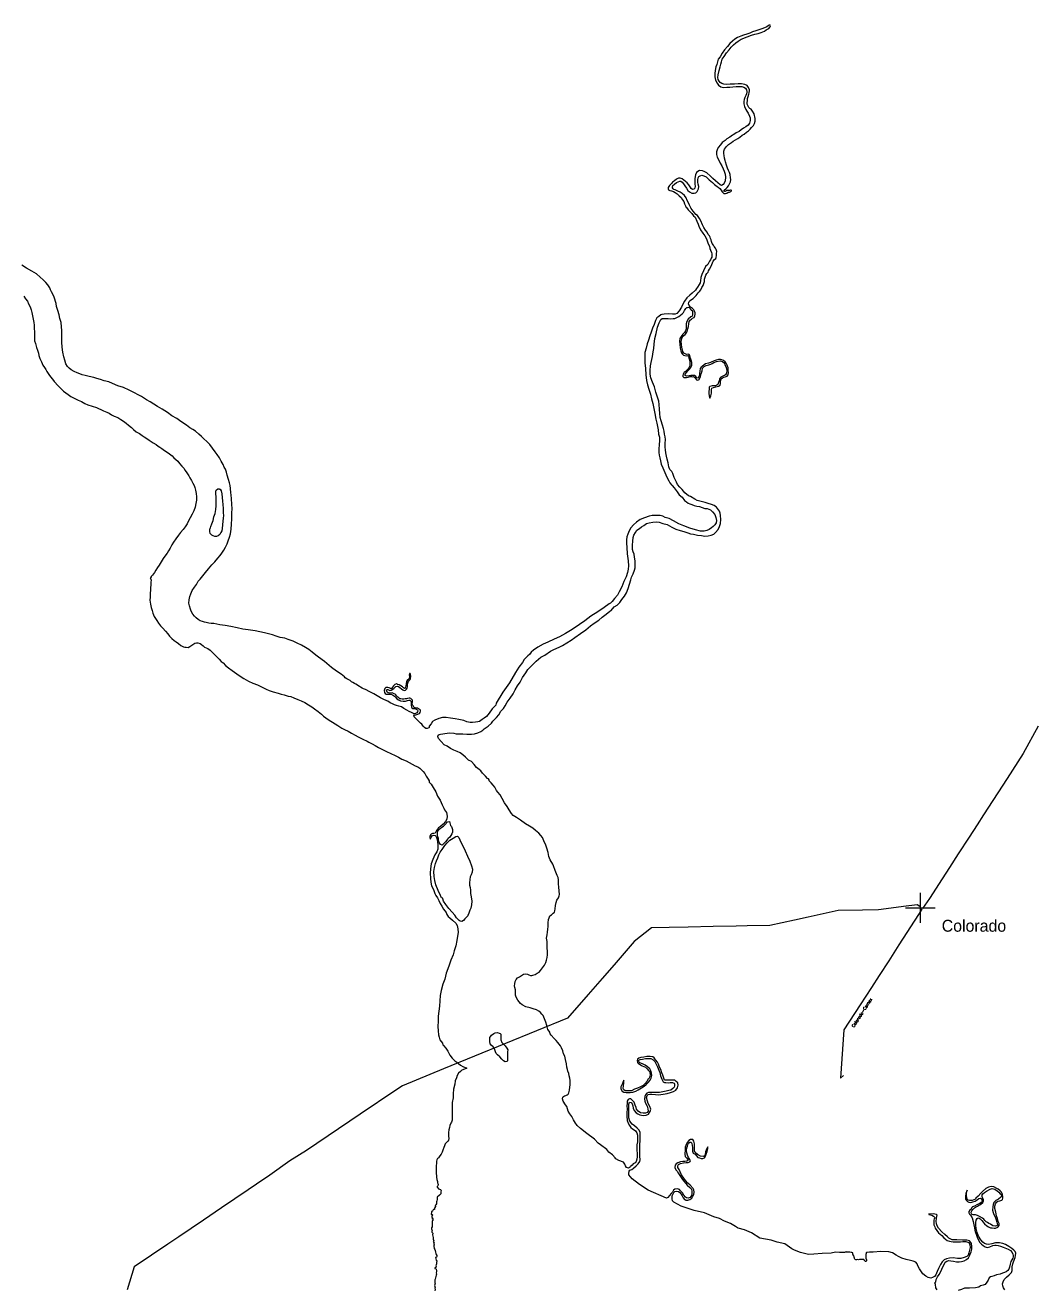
# Model space of a CAD drawing. Extents: x 283583 to 658922, y 889284 to 1241133.
# Drawn here: x 356465 to 373470, y 1124483 to 1145778 of the extents above; entities that cross this region are included whole.
import ezdxf
from ezdxf.enums import TextEntityAlignment as Align

# ---------------------------------------------------------------- set-up
doc = ezdxf.new("R2010")
doc.units = 0
doc.header["$MEASUREMENT"] = 0
for name, color, linetype in [('138 kV', 174, 'Continuous'), ('Circuito', 40, 'Continuous'), ('GUANACASTE', 7, 'Continuous'), ('Subestaciones', 7, 'Continuous')]:
    doc.layers.add(name, color=color, linetype=linetype)
doc.styles.add('COMPLEX', font='COMPLEX', dxfattribs={"height": 0.2})

# ---------------------------------------------------------------- blocks, each defined once
blk = doc.blocks.new('UNNAMED')
at = {"color": 0}
for p, q in [((0, -0.5), (0, 0.5)), ((-0.5, 0), (0.5, 0))]:
    blk.add_line(p, q, dxfattribs=at)

msp = doc.modelspace()

# ---------------------------------------------------------------- linework, layer by layer
at = {"layer": '138 kV'}
for points in [[(373530, 1133975), (373276, 1133513), (373006, 1133095), (372609, 1132481), (372500, 1132312), (372366, 1132105), (372183, 1131823), (372034, 1131593), (371910, 1131402), (371698, 1131073), (371579, 1130902), (371562, 1130911)], [(370571, 1130877), (370158, 1130869), (369656, 1130759)], [(371555, 1130900), (371568, 1130892), (371512, 1130800), (371183, 1130291), (371010, 1130024), (370850, 1129777), (370719, 1129575), (370530, 1129282), (370256, 1128859), (370200, 1128048), (370250, 1128089)], [(371261, 1130936), (371050, 1130909), (370836, 1130881), (370571, 1130876)], [(371534, 1130935), (371490, 1130965), (371261, 1130936)], [(367630, 1130591), (367314, 1130585), (367017, 1130578), (366725, 1130345), (366385, 1129956)], [(368626, 1130610), (368440, 1130607), (368054, 1130599), (367630, 1130591)], [(369008, 1130618), (368626, 1130610)], [(369656, 1130759), (369424, 1130709), (369008, 1130618)], [(366386, 1129956), (366183, 1129723), (365950, 1129456), (365600, 1129055)], [(365600, 1129055), (363510, 1128203), (362818, 1127915), (362708, 1127842), (362108, 1127441), (361204, 1126829), (360921, 1126653), (360586, 1126412)], [(360586, 1126412), (360361, 1126260), (360221, 1126165)], [(360221, 1126165), (359772, 1125862)], [(359467, 1125655), (359052, 1125375)], [(359772, 1125861), (359467, 1125655)], [(359052, 1125375), (358868, 1125250), (358592, 1125064), (358301, 1124866), (358183, 1124483)]]:
    msp.add_lwpolyline(points, dxfattribs=at)
at = {"layer": 'GUANACASTE', "color": 241, "ltscale": 0.8}
for points in [[(371828, 1124478), (371802, 1124514), (371797, 1124573), (371790, 1124598), (371803, 1124618), (371812, 1124654), (371835, 1124701), (371858, 1124741), (371892, 1124802), (371918, 1124855), (371941, 1124897), (371964, 1124944), (371990, 1124965), (372026, 1124976), (372055, 1124967), (372104, 1124961), (372153, 1124950), (372199, 1124952), (372237, 1124956), (372282, 1124967), (372322, 1124990), (372352, 1125022), (372369, 1125051), (372384, 1125083), (372399, 1125121), (372409, 1125168), (372411, 1125212), (372407, 1125259), (372394, 1125280), (372371, 1125305), (372327, 1125316), (372251, 1125316), (372160, 1125320), (372081, 1125323), (372024, 1125348), (371999, 1125371), (371956, 1125412), (371906, 1125458), (371851, 1125518), (371825, 1125556), (371813, 1125594), (371811, 1125636), (371817, 1125683), (371823, 1125719), (371825, 1125736), (371813, 1125751), (371762, 1125759), (371717, 1125757), (371688, 1125763), (371688, 1125747), (371739, 1125736), (371766, 1125723), (371781, 1125706), (371785, 1125689), (371779, 1125677), (371770, 1125655), (371768, 1125617), (371770, 1125575), (371785, 1125543), (371791, 1125522), (371821, 1125482), (371848, 1125439), (371878, 1125416), (371903, 1125393), (371939, 1125357), (371965, 1125336), (371997, 1125314), (372032, 1125302), (372064, 1125293), (372098, 1125287), (372134, 1125289), (372168, 1125291), (372219, 1125289), (372257, 1125293), (372310, 1125295), (372346, 1125284), (372367, 1125272), (372375, 1125236), (372382, 1125191), (372373, 1125151), (372360, 1125106), (372350, 1125066), (372326, 1125043), (372284, 1125024), (372225, 1125011), (372170, 1125011), (372096, 1125020), (372036, 1125016), (371986, 1125003), (371945, 1124984), (371911, 1124952), (371884, 1124906), (371850, 1124842), (371829, 1124787), (371805, 1124734), (371782, 1124703), (371750, 1124688), (371719, 1124679), (371678, 1124688), (371634, 1124709), (371583, 1124749), (371530, 1124836), (371501, 1124885), (371492, 1124920), (371467, 1124949), (371425, 1124963), (371378, 1124974), (371302, 1124989), (371234, 1125012), (371177, 1125042), (371137, 1125063), (371075, 1125103), (371012, 1125118), (370879, 1125125), (370750, 1125117), (370748, 1125117), (370719, 1125114), (370688, 1125115), (370646, 1125111), (370637, 1125108), (370631, 1125103), (370629, 1125094), (370628, 1125078), (370626, 1125042), (370626, 1125024), (370626, 1125014), (370630, 1124999), (370634, 1124990), (370639, 1124981), (370638, 1124970), (370628, 1124960), (370620, 1124959), (370612, 1124962), (370607, 1124966), (370601, 1124973), (370599, 1124979), (370596, 1124986), (370591, 1124991), (370583, 1124992), (370577, 1124992), (370566, 1124989), (370557, 1124990), (370533, 1124990), (370520, 1124989), (370503, 1124988), (370487, 1124989), (370470, 1124988), (370456, 1124987), (370446, 1124990), (370439, 1124997), (370437, 1125007), (370433, 1125017), (370431, 1125027), (370428, 1125038), (370425, 1125047), (370421, 1125053), (370411, 1125068), (370409, 1125078), (370407, 1125086), (370407, 1125093), (370404, 1125099), (370404, 1125103), (370398, 1125106), (370390, 1125107), (370379, 1125110), (370353, 1125114), (370341, 1125115), (370333, 1125116), (370324, 1125117), (370312, 1125117), (370303, 1125118), (370294, 1125117), (370278, 1125113), (370268, 1125111), (370256, 1125110), (370245, 1125108), (370234, 1125107), (370224, 1125108), (370216, 1125107), (370180, 1125111), (370116, 1125113), (370042, 1125098), (369892, 1125090), (369748, 1125084), (369661, 1125075), (369525, 1125109), (369424, 1125149), (369378, 1125171), (369259, 1125253), (369130, 1125281), (369031, 1125319), (368840, 1125352), (368699, 1125443), (368580, 1125493), (368474, 1125518), (368461, 1125525), (368429, 1125548), (368347, 1125599), (368247, 1125635), (368159, 1125680), (368064, 1125708), (367909, 1125777), (367731, 1125814), (367512, 1125892), (367389, 1125956), (367366, 1125979), (367361, 1126013), (367363, 1126066), (367380, 1126100), (367393, 1126119), (367410, 1126136), (367439, 1126142), (367469, 1126136), (367492, 1126121), (367514, 1126093), (367530, 1126062), (367549, 1126032), (367569, 1126004), (367585, 1125994), (367588, 1125992), (367624, 1125990), (367660, 1126002), (367693, 1126023), (367713, 1126057), (367725, 1126089), (367732, 1126127), (367730, 1126165), (367719, 1126186), (367664, 1126241), (367624, 1126277), (367586, 1126322), (367558, 1126362), (367520, 1126417), (367497, 1126468), (367478, 1126506), (367459, 1126542), (367457, 1126570), (367470, 1126591), (367503, 1126610), (367554, 1126618), (367599, 1126625), (367630, 1126627), (367660, 1126635), (367669, 1126654), (367660, 1126678), (367639, 1126707), (367620, 1126750), (367612, 1126790), (367607, 1126832), (367612, 1126870), (367620, 1126898), (367629, 1126929), (367639, 1126953), (367658, 1126970), (367682, 1126970), (367692, 1126946), (367705, 1126879), (367707, 1126817), (367717, 1126783), (367749, 1126766), (367775, 1126737), (367796, 1126711), (367823, 1126703), (367853, 1126694), (367878, 1126694), (367910, 1126703), (367927, 1126730), (367938, 1126764), (367955, 1126813), (367963, 1126855), (367963, 1126891), (367942, 1126847), (367925, 1126802), (367919, 1126760), (367906, 1126739), (367883, 1126728), (367842, 1126732), (367789, 1126762), (367749, 1126794), (367741, 1126819), (367739, 1126876), (367737, 1126938), (367728, 1126987), (367709, 1127012), (367671, 1127010), (367646, 1126997), (367614, 1126963), (367597, 1126930), (367584, 1126885), (367580, 1126838), (367576, 1126767), (367584, 1126728), (367607, 1126705), (367628, 1126678), (367628, 1126659), (367611, 1126648), (367578, 1126644), (367544, 1126642), (367503, 1126637), (367459, 1126621), (367431, 1126602), (367415, 1126580), (367408, 1126542), (367427, 1126500), (367448, 1126477), (367469, 1126441), (367501, 1126392), (367537, 1126339), (367562, 1126309), (367613, 1126246), (367658, 1126205), (367687, 1126178), (367696, 1126140), (367696, 1126102), (367691, 1126070), (367664, 1126038), (367634, 1126026), (367605, 1126030), (367585, 1126043), (367562, 1126076), (367535, 1126115), (367505, 1126146), (367484, 1126172), (367450, 1126180), (367410, 1126176), (367384, 1126157), (367370, 1126125), (367346, 1126102), (367319, 1126070), (367287, 1126036), (367267, 1126024), (367266, 1126024), (366960, 1126157), (366814, 1126253), (366691, 1126349), (366632, 1126417), (366632, 1126436), (366633, 1126441), (366640, 1126477), (366650, 1126494), (366682, 1126509), (366714, 1126532), (366754, 1126568), (366792, 1126604), (366820, 1126640), (366824, 1126670), (366820, 1126731), (366820, 1126795), (366816, 1126858), (366817, 1126887), (366821, 1127027), (366825, 1127079), (366823, 1127137), (366800, 1127177), (366775, 1127204), (366726, 1127243), (366688, 1127270), (366652, 1127321), (366635, 1127376), (366631, 1127442), (366631, 1127497), (366633, 1127550), (366631, 1127607), (366646, 1127641), (366674, 1127636), (366690, 1127613), (366699, 1127581), (366707, 1127543), (366724, 1127499), (366758, 1127463), (366786, 1127444), (366819, 1127429), (366874, 1127418), (366923, 1127420), (366963, 1127441), (366993, 1127482), (367002, 1127522), (366987, 1127566), (366959, 1127621), (366946, 1127658), (366933, 1127713), (366939, 1127752), (366956, 1127773), (366986, 1127777), (367022, 1127775), (367081, 1127768), (367132, 1127764), (367174, 1127770), (367212, 1127775), (367276, 1127785), (367335, 1127802), (367384, 1127823), (367424, 1127846), (367454, 1127882), (367462, 1127927), (367456, 1127965), (367431, 1127992), (367405, 1128009), (367352, 1128012), (367295, 1128009), (367236, 1128014), (367223, 1128043), (367204, 1128096), (367189, 1128137), (367170, 1128190), (367151, 1128230), (367135, 1128281), (367113, 1128317), (367084, 1128357), (367058, 1128389), (367039, 1128406), (366993, 1128408), (366934, 1128410), (366885, 1128399), (366836, 1128391), (366800, 1128380), (366779, 1128366), (366771, 1128344), (366777, 1128325), (366781, 1128311), (366790, 1128296), (366813, 1128281), (366840, 1128266), (366859, 1128253), (366883, 1128243), (366914, 1128228), (366942, 1128200), (366965, 1128173), (366984, 1128154), (366986, 1128133), (366990, 1128105), (366988, 1128075), (366982, 1128056), (366969, 1128037), (366954, 1128022), (366937, 1127987), (366910, 1127955), (366872, 1127923), (366827, 1127902), (366779, 1127877), (366730, 1127858), (366677, 1127834), (366630, 1127830), (366573, 1127832), (366546, 1127849), (366537, 1127873), (366546, 1127961), (366546, 1128014), (366535, 1127991), (366525, 1127953), (366510, 1127921), (366499, 1127898), (366499, 1127866), (366518, 1127826), (366546, 1127811), (366588, 1127805), (366654, 1127803), (366700, 1127811), (366749, 1127826), (366789, 1127851), (366844, 1127885), (366891, 1127912), (366927, 1127940), (366961, 1127974), (366990, 1128012), (367009, 1128048), (367018, 1128088), (367014, 1128130), (367003, 1128169), (366986, 1128205), (366950, 1128234), (366906, 1128264), (366864, 1128289), (366819, 1128304), (366800, 1128321), (366796, 1128336), (366804, 1128349), (366826, 1128361), (366862, 1128368), (366912, 1128374), (366948, 1128378), (367006, 1128376), (367044, 1128355), (367071, 1128325), (367099, 1128270), (367115, 1128234), (367139, 1128183), (367157, 1128140), (367169, 1128085), (367190, 1128028), (367209, 1127985), (367231, 1127970), (367258, 1127970), (367294, 1127968), (367330, 1127972), (367366, 1127974), (367394, 1127962), (367402, 1127945), (367404, 1127919), (367394, 1127894), (367374, 1127871), (367341, 1127845), (367309, 1127835), (367264, 1127824), (367203, 1127814), (367148, 1127805), (367101, 1127803), (367046, 1127805), (366966, 1127803), (366936, 1127795), (366915, 1127767), (366900, 1127734), (366894, 1127698), (366900, 1127659), (366915, 1127623), (366942, 1127575), (366955, 1127528), (366957, 1127492), (366942, 1127467), (366915, 1127456), (366877, 1127456), (366828, 1127463), (366790, 1127488), (366764, 1127522), (366756, 1127550), (366741, 1127590), (366722, 1127643), (366697, 1127672), (366667, 1127696), (366644, 1127698), (366619, 1127687), (366606, 1127658), (366602, 1127620), (366600, 1127582), (366602, 1127525), (366600, 1127470), (366600, 1127407), (366607, 1127333), (366621, 1127288), (366642, 1127248), (366668, 1127214), (366697, 1127191), (366725, 1127178), (366746, 1127161), (366765, 1127125), (366780, 1127083), (366780, 1127023), (366778, 1126973), (366767, 1126922), (366765, 1126867), (366767, 1126829), (366771, 1126780), (366773, 1126723), (366767, 1126683), (366756, 1126640), (366737, 1126617), (366707, 1126600), (366688, 1126581), (366665, 1126566), (366659, 1126554), (366642, 1126541), (366625, 1126532), (366591, 1126543), (366578, 1126568), (366564, 1126596), (366544, 1126630), (366462, 1126660), (366411, 1126687), (366405, 1126704), (366356, 1126753), (366297, 1126799), (366263, 1126844), (366157, 1126920), (366117, 1126950), (366052, 1127020), (365925, 1127116), (365820, 1127199), (365761, 1127250), (365753, 1127266), (365736, 1127289), (365700, 1127346), (365671, 1127401), (365641, 1127444), (365612, 1127492), (365597, 1127528), (365591, 1127571), (365567, 1127596), (365527, 1127660), (365517, 1127700), (365523, 1127723), (365534, 1127738), (365551, 1127747), (365570, 1127755), (365593, 1127763), (365613, 1127775), (365622, 1127796), (365636, 1127841), (365641, 1127894), (365645, 1127936), (365643, 1128004), (365639, 1128046), (365628, 1128086), (365622, 1128124), (365605, 1128162), (365599, 1128194), (365590, 1128228), (365580, 1128289), (365567, 1128359), (365552, 1128417), (365531, 1128457), (365521, 1128508), (365499, 1128554), (365483, 1128588), (365457, 1128616), (365435, 1128644), (365410, 1128678), (365376, 1128714), (365323, 1128767), (365308, 1128790), (365300, 1128818), (365291, 1128835), (365268, 1128867), (365251, 1128934), (365232, 1128987), (365211, 1129042), (365188, 1129100), (365170, 1129126), (365147, 1129149), (365117, 1129175), (365075, 1129194), (365020, 1129213), (364969, 1129230), (364897, 1129249), (364835, 1129279), (364808, 1129304), (364764, 1129361), (364734, 1129408), (364726, 1129446), (364726, 1129480), (364721, 1129535), (364713, 1129571), (364709, 1129603), (364713, 1129637), (364719, 1129675), (364736, 1129707), (364760, 1129736), (364789, 1129753), (364827, 1129774), (364859, 1129795), (364889, 1129802), (364925, 1129795), (364950, 1129785), (364976, 1129772), (364999, 1129772), (365018, 1129780), (365056, 1129793), (365088, 1129814), (365120, 1129833), (365146, 1129858), (365178, 1129902), (365212, 1129948), (365233, 1129993), (365246, 1130033), (365259, 1130078), (365261, 1130124), (365261, 1130183), (365259, 1130236), (365255, 1130294), (365255, 1130349), (365248, 1130406), (365255, 1130459), (365265, 1130507), (365270, 1130554), (365274, 1130598), (365276, 1130662), (365280, 1130717), (365288, 1130745), (365303, 1130777), (365328, 1130798), (365360, 1130824), (365383, 1130841), (365387, 1130862), (365392, 1130900), (365400, 1130953), (365407, 1131002), (365421, 1131046), (365447, 1131080), (365457, 1131114), (365464, 1131141), (365458, 1131198), (365453, 1131260), (365449, 1131317), (365447, 1131387), (365443, 1131423), (365425, 1131458), (365391, 1131542), (365362, 1131621), (365350, 1131647), (365307, 1131720), (365286, 1131777), (365273, 1131845), (365250, 1131919), (365237, 1131970), (365201, 1132042), (365178, 1132097), (365153, 1132133), (365116, 1132170), (365063, 1132217), (365016, 1132257), (364959, 1132289), (364893, 1132327), (364807, 1132389), (364739, 1132433), (364684, 1132469), (364654, 1132505), (364618, 1132562), (364583, 1132622), (364540, 1132685), (364498, 1132757), (364464, 1132819), (364428, 1132865), (364401, 1132893), (364377, 1132944), (364349, 1132981), (364313, 1133017), (364281, 1133053), (364279, 1133070), (364266, 1133089), (364254, 1133093), (364216, 1133131), (364169, 1133184), (364140, 1133220), (364110, 1133244), (364068, 1133280), (364025, 1133328), (363981, 1133379), (363932, 1133403), (363884, 1133449), (363839, 1133492), (363791, 1133525), (363740, 1133549), (363687, 1133568), (363630, 1133600), (363575, 1133638), (363524, 1133661), (363473, 1133714), (363429, 1133767), (363418, 1133801), (363420, 1133820), (363435, 1133831), (363460, 1133838), (363500, 1133846), (363534, 1133853), (363574, 1133855), (363620, 1133859), (363682, 1133857), (363724, 1133844), (363769, 1133844), (363836, 1133842), (363902, 1133840), (363980, 1133838), (364035, 1133844), (364090, 1133861), (364137, 1133882), (364171, 1133905), (364194, 1133928), (364230, 1133950), (364264, 1133973), (364317, 1134026), (364343, 1134057), (364374, 1134089), (364406, 1134117), (364444, 1134165), (364478, 1134224), (364524, 1134274), (364547, 1134314), (364585, 1134378), (364632, 1134448), (364685, 1134520), (364717, 1134583), (364757, 1134653), (364802, 1134712), (364844, 1134793), (364895, 1134873), (364932, 1134927), (364970, 1134967), (365074, 1135071), (365148, 1135134), (365218, 1135172), (365311, 1135238), (365371, 1135267), (365457, 1135305), (365517, 1135331), (365589, 1135377), (365659, 1135422), (365724, 1135466), (365820, 1135534), (365906, 1135597), (365986, 1135664), (366049, 1135710), (366126, 1135761), (366181, 1135807), (366251, 1135862), (366312, 1135909), (366333, 1135924), (366388, 1135981), (366437, 1136012), (366482, 1136055), (366516, 1136106), (366560, 1136165), (366592, 1136220), (366624, 1136294), (366643, 1136368), (366664, 1136436), (366680, 1136483), (366705, 1136538), (366729, 1136602), (366737, 1136642), (366740, 1136699), (366737, 1136758), (366731, 1136818), (366725, 1136869), (366708, 1136911), (366697, 1136951), (366697, 1137023), (366700, 1137089), (366704, 1137152), (366717, 1137192), (366744, 1137237), (366769, 1137276), (366811, 1137303), (366845, 1137329), (366883, 1137356), (366930, 1137386), (366978, 1137399), (367038, 1137409), (367093, 1137415), (367143, 1137407), (367207, 1137388), (367281, 1137369), (367355, 1137326), (367425, 1137294), (367495, 1137271), (367560, 1137254), (367628, 1137229), (367670, 1137214), (367723, 1137205), (367791, 1137190), (367855, 1137184), (367912, 1137175), (367967, 1137177), (368018, 1137188), (368062, 1137209), (368092, 1137234), (368138, 1137287), (368162, 1137336), (368177, 1137387), (368181, 1137452), (368179, 1137522), (368172, 1137562), (368160, 1137592), (368145, 1137618), (368128, 1137637), (368111, 1137664), (368094, 1137675), (368071, 1137690), (368024, 1137707), (367969, 1137726), (367919, 1137741), (367853, 1137760), (367785, 1137777), (367742, 1137797), (367672, 1137841), (367638, 1137852), (367577, 1137903), (367530, 1137958), (367494, 1138000), (367454, 1138045), (367437, 1138085), (367416, 1138127), (367395, 1138163), (367372, 1138227), (367355, 1138261), (367325, 1138295), (367304, 1138339), (367294, 1138409), (367279, 1138473), (367266, 1138523), (367258, 1138578), (367253, 1138626), (367246, 1138675), (367244, 1138732), (367249, 1138800), (367244, 1138848), (367236, 1138891), (367228, 1138942), (367217, 1138986), (367198, 1139041), (367179, 1139115), (367158, 1139175), (367154, 1139238), (367152, 1139312), (367145, 1139393), (367138, 1139449), (367111, 1139529), (367087, 1139601), (367066, 1139690), (367030, 1139766), (367001, 1139838), (366990, 1139902), (366990, 1139963), (366997, 1140044), (367008, 1140101), (367023, 1140151), (367034, 1140201), (367045, 1140278), (367055, 1140335), (367062, 1140407), (367072, 1140502), (367092, 1140585), (367117, 1140692), (367145, 1140769), (367172, 1140824), (367193, 1140841), (367220, 1140842), (367252, 1140842), (367296, 1140837), (367336, 1140833), (367377, 1140837), (367410, 1140841), (367442, 1140854), (367476, 1140871), (367502, 1140894), (367533, 1140917), (367555, 1140943), (367572, 1140972), (367591, 1141006), (367608, 1141023), (367620, 1141027), (367641, 1141030), (367658, 1141017), (367667, 1141000), (367684, 1140985), (367703, 1140970), (367707, 1140932), (367707, 1140900), (367698, 1140879), (367675, 1140867), (367631, 1140828), (367609, 1140788), (367599, 1140750), (367597, 1140710), (367597, 1140666), (367586, 1140630), (367573, 1140602), (367556, 1140589), (367541, 1140577), (367512, 1140536), (367491, 1140500), (367486, 1140460), (367490, 1140409), (367499, 1140342), (367507, 1140297), (367522, 1140261), (367534, 1140245), (367555, 1140224), (367574, 1140216), (367601, 1140209), (367627, 1140216), (367637, 1140199), (367650, 1140163), (367659, 1140122), (367663, 1140078), (367658, 1140040), (367646, 1140010), (367629, 1139987), (367608, 1139968), (367586, 1139947), (367565, 1139934), (367550, 1139904), (367542, 1139879), (367542, 1139860), (367557, 1139847), (367576, 1139847), (367605, 1139845), (367631, 1139851), (367667, 1139860), (367686, 1139860), (367701, 1139858), (367724, 1139860), (367741, 1139849), (367756, 1139828), (367775, 1139805), (367796, 1139803), (367815, 1139815), (367830, 1139834), (367838, 1139858), (367845, 1139894), (367855, 1139923), (367868, 1139959), (367876, 1140004), (367900, 1140033), (367934, 1140050), (367978, 1140059), (368016, 1140071), (368035, 1140080), (368065, 1140097), (368107, 1140114), (368173, 1140124), (368209, 1140118), (368243, 1140090), (368251, 1140067), (368274, 1140016), (368281, 1139961), (368279, 1139919), (368264, 1139891), (368247, 1139881), (368226, 1139874), (368181, 1139853), (368158, 1139826), (368154, 1139792), (368145, 1139762), (368130, 1139726), (368117, 1139716), (368092, 1139707), (368037, 1139705), (367999, 1139694), (367986, 1139682), (367986, 1139650), (367980, 1139610), (367980, 1139574), (367986, 1139538), (367999, 1139500), (368016, 1139536), (368026, 1139580), (368026, 1139610), (368024, 1139646), (368033, 1139669), (368058, 1139675), (368098, 1139686), (368145, 1139701), (368170, 1139718), (368177, 1139745), (368179, 1139785), (368190, 1139823), (368209, 1139842), (368232, 1139849), (368257, 1139857), (368289, 1139870), (368306, 1139893), (368310, 1139927), (368308, 1139965), (368308, 1140010), (368291, 1140052), (368272, 1140088), (368253, 1140111), (368228, 1140130), (368200, 1140145), (368175, 1140149), (368141, 1140149), (368103, 1140137), (368069, 1140128), (368010, 1140097), (367974, 1140090), (367927, 1140078), (367902, 1140059), (367868, 1140031), (367849, 1140021), (367836, 1139995), (367828, 1139951), (367823, 1139919), (367821, 1139887), (367813, 1139856), (367794, 1139837), (367777, 1139843), (367760, 1139864), (367739, 1139877), (367720, 1139881), (367679, 1139881), (367648, 1139875), (367607, 1139868), (367580, 1139879), (367582, 1139904), (367603, 1139932), (367629, 1139957), (367659, 1139990), (367681, 1140026), (367693, 1140056), (367696, 1140096), (367685, 1140136), (367674, 1140172), (367662, 1140219), (367647, 1140234), (367632, 1140240), (367603, 1140236), (367562, 1140257), (367541, 1140282), (367526, 1140359), (367522, 1140401), (367514, 1140452), (367524, 1140505), (367541, 1140541), (367554, 1140549), (367582, 1140572), (367603, 1140596), (367613, 1140621), (367626, 1140668), (367637, 1140704), (367643, 1140748), (367650, 1140788), (367669, 1140816), (367688, 1140828), (367707, 1140843), (367733, 1140859), (367744, 1140882), (367748, 1140910), (367748, 1140935), (367740, 1140965), (367727, 1140988), (367706, 1141009), (367674, 1141033), (367649, 1141058), (367638, 1141086), (367645, 1141111), (367651, 1141128), (367666, 1141145), (367687, 1141160), (367715, 1141177), (367732, 1141196), (367765, 1141225), (367799, 1141270), (367825, 1141293), (367846, 1141320), (367863, 1141361), (367886, 1141397), (367895, 1141428), (367905, 1141464), (367910, 1141500), (367916, 1141538), (367929, 1141572), (367946, 1141596), (367967, 1141619), (367975, 1141644), (367992, 1141670), (368013, 1141709), (368032, 1141751), (368051, 1141804), (368076, 1141836), (368097, 1141848), (368106, 1141865), (368108, 1141899), (368112, 1141933), (368114, 1141969), (368106, 1142001), (368095, 1142024), (368072, 1142054), (368057, 1142073), (368038, 1142102), (368026, 1142138), (368017, 1142166), (368011, 1142189), (368002, 1142210), (367994, 1142230), (367971, 1142255), (367950, 1142291), (367924, 1142327), (367897, 1142371), (367871, 1142416), (367846, 1142482), (367823, 1142526), (367789, 1142573), (367762, 1142592), (367745, 1142613), (367717, 1142649), (367681, 1142693), (367669, 1142714), (367654, 1142748), (367640, 1142788), (367617, 1142829), (367599, 1142872), (367571, 1142911), (367532, 1142942), (367495, 1142968), (367458, 1142983), (367414, 1143004), (367393, 1143013), (367379, 1143024), (367369, 1143039), (367369, 1143059), (367375, 1143078), (367401, 1143102), (367438, 1143129), (367464, 1143144), (367492, 1143152), (367510, 1143150), (367531, 1143137), (367551, 1143109), (367575, 1143076), (367603, 1143035), (367629, 1142998), (367656, 1142974), (367692, 1142953), (367732, 1142948), (367760, 1142957), (367786, 1142981), (367797, 1142999), (367808, 1143024), (367810, 1143061), (367803, 1143101), (367797, 1143138), (367794, 1143174), (367799, 1143207), (367812, 1143229), (367833, 1143244), (367861, 1143251), (367899, 1143244), (367936, 1143223), (367962, 1143198), (367988, 1143173), (368016, 1143151), (368042, 1143131), (368077, 1143099), (368097, 1143079), (368120, 1143064), (368140, 1143053), (368166, 1143027), (368186, 1143003), (368205, 1142973), (368217, 1142959), (368235, 1142944), (368261, 1142943), (368285, 1142950), (368308, 1142965), (368326, 1142970), (368352, 1142978), (368361, 1142987), (368365, 1142994), (368359, 1143000), (368346, 1143000), (368328, 1142998), (368298, 1142998), (368280, 1142993), (368267, 1142983), (368256, 1142981), (368245, 1142981), (368235, 1142993), (368243, 1143009), (368269, 1143026), (368289, 1143044), (368311, 1143074), (368328, 1143107), (368343, 1143141), (368350, 1143178), (368347, 1143211), (368339, 1143263), (368326, 1143298), (368313, 1143330), (368295, 1143374), (368278, 1143422), (368264, 1143480), (368257, 1143499), (368242, 1143542), (368237, 1143583), (368233, 1143621), (368233, 1143657), (368246, 1143692), (368280, 1143734), (368313, 1143768), (368363, 1143803), (368391, 1143825), (368430, 1143849), (368471, 1143873), (368500, 1143895), (368543, 1143925), (368576, 1143945), (368615, 1143975), (368650, 1144001), (368676, 1144030), (368702, 1144056), (368734, 1144091), (368752, 1144125), (368763, 1144161), (368761, 1144207), (368742, 1144289), (368718, 1144333), (368692, 1144363), (368670, 1144374), (368652, 1144391), (368641, 1144417), (368628, 1144452), (368628, 1144480), (368630, 1144507), (368633, 1144544), (368643, 1144581), (368652, 1144617), (368661, 1144641), (368665, 1144677), (368663, 1144689), (368648, 1144728), (368626, 1144763), (368585, 1144783), (368532, 1144793), (368472, 1144793), (368415, 1144787), (368339, 1144784), (368285, 1144782), (368235, 1144786), (368198, 1144799), (368172, 1144815), (368154, 1144838), (368139, 1144865), (368132, 1144897), (368137, 1144945), (368152, 1145017), (368169, 1145078), (368184, 1145121), (368195, 1145165), (368206, 1145206), (368238, 1145251), (368280, 1145315), (368323, 1145367), (368358, 1145408), (368395, 1145449), (368436, 1145484), (368473, 1145513), (368525, 1145545), (368629, 1145585), (368699, 1145613), (368757, 1145628), (368810, 1145641), (368862, 1145656), (368918, 1145681), (368949, 1145702), (368990, 1145726), (369016, 1145752), (369022, 1145770), (369011, 1145778), (368998, 1145778), (368979, 1145768), (368957, 1145750), (368916, 1145733), (368875, 1145719), (368823, 1145700), (368773, 1145685), (368718, 1145665), (368671, 1145645), (368621, 1145628), (368566, 1145611), (368521, 1145593), (368466, 1145571), (368418, 1145543), (368377, 1145513), (368334, 1145471), (368293, 1145421), (368245, 1145364), (368206, 1145308), (368169, 1145247), (368140, 1145205), (368125, 1145163), (368114, 1145120), (368101, 1145076), (368085, 1145016), (368081, 1144963), (368079, 1144909), (368092, 1144855), (368120, 1144805), (368145, 1144770), (368185, 1144743), (368230, 1144732), (368283, 1144734), (368335, 1144736), (368385, 1144739), (368441, 1144747), (368496, 1144748), (368539, 1144745), (368572, 1144735), (368598, 1144719), (368613, 1144693), (368619, 1144665), (368618, 1144654), (368613, 1144622), (368602, 1144596), (368587, 1144559), (368574, 1144528), (368570, 1144493), (368572, 1144457), (368581, 1144409), (368605, 1144357), (368622, 1144333), (368642, 1144300), (368667, 1144247), (368675, 1144219), (368678, 1144173), (368667, 1144130), (368643, 1144095), (368602, 1144066), (368562, 1144047), (368526, 1144018), (368489, 1143988), (368441, 1143966), (368404, 1143940), (368377, 1143926), (368333, 1143895), (368283, 1143863), (368253, 1143839), (368207, 1143802), (368175, 1143763), (368139, 1143718), (368122, 1143681), (368109, 1143646), (368107, 1143603), (368120, 1143557), (368148, 1143507), (368174, 1143455), (368200, 1143408), (368220, 1143360), (368239, 1143320), (368256, 1143272), (368263, 1143219), (368258, 1143159), (368241, 1143119), (368224, 1143094), (368195, 1143080), (368169, 1143089), (368132, 1143122), (368093, 1143159), (368047, 1143196), (368010, 1143235), (367947, 1143295), (367904, 1143315), (367871, 1143328), (367824, 1143330), (367795, 1143317), (367774, 1143297), (367756, 1143258), (367749, 1143231), (367747, 1143190), (367746, 1143140), (367747, 1143101), (367751, 1143066), (367747, 1143037), (367725, 1143016), (367703, 1143014), (367682, 1143031), (367664, 1143057), (367642, 1143092), (367616, 1143122), (367588, 1143146), (367562, 1143172), (367533, 1143191), (367496, 1143204), (367470, 1143202), (367438, 1143187), (367403, 1143157), (367371, 1143135), (367349, 1143115), (367317, 1143077), (367298, 1143044), (367296, 1143023), (367302, 1143006), (367324, 1142997), (367352, 1142992), (367387, 1142977), (367415, 1142962), (367448, 1142941), (367483, 1142906), (367513, 1142875), (367537, 1142840), (367559, 1142808), (367572, 1142773), (367589, 1142736), (367598, 1142708), (367608, 1142702), (367632, 1142668), (367662, 1142643), (367692, 1142609), (367723, 1142566), (367750, 1142544), (367779, 1142481), (367798, 1142428), (367813, 1142396), (367841, 1142335), (367879, 1142279), (367913, 1142229), (367942, 1142182), (367951, 1142150), (367972, 1142095), (367989, 1142057), (367999, 1142019), (368010, 1141989), (368024, 1141951), (368031, 1141930), (368033, 1141896), (368031, 1141873), (368022, 1141854), (368010, 1141828), (367994, 1141806), (367962, 1141751), (367925, 1141713), (367888, 1141641), (367860, 1141580), (367843, 1141529), (367841, 1141472), (367837, 1141442), (367815, 1141410), (367788, 1141368), (367775, 1141343), (367758, 1141319), (367701, 1141267), (367659, 1141231), (367608, 1141186), (367570, 1141129), (367547, 1141092), (367518, 1141033), (367482, 1140969), (367443, 1140925), (367414, 1140912), (367369, 1140912), (367304, 1140917), (367227, 1140915), (367191, 1140908), (367174, 1140902), (367138, 1140874), (367107, 1140849), (367083, 1140805), (367058, 1140741), (367030, 1140676), (367011, 1140610), (366988, 1140547), (366966, 1140476), (366942, 1140412), (366925, 1140342), (366902, 1140266), (366902, 1140203), (366904, 1140095), (366912, 1139997), (366918, 1139889), (366933, 1139796), (366946, 1139722), (366972, 1139647), (366995, 1139564), (367016, 1139484), (367038, 1139410), (367056, 1139325), (367069, 1139238), (367088, 1139145), (367107, 1139079), (367125, 1138966), (367135, 1138894), (367148, 1138841), (367150, 1138778), (367146, 1138716), (367139, 1138638), (367139, 1138581), (367144, 1138538), (367154, 1138492), (367167, 1138443), (367179, 1138386), (367203, 1138327), (367237, 1138247), (367271, 1138165), (367305, 1138107), (367324, 1138071), (367349, 1138040), (367364, 1138029), (367398, 1137987), (367447, 1137923), (367483, 1137870), (367533, 1137830), (367571, 1137777), (367605, 1137751), (367633, 1137730), (367658, 1137720), (367696, 1137705), (367732, 1137692), (367779, 1137679), (367823, 1137671), (367868, 1137658), (367914, 1137641), (367950, 1137637), (368010, 1137616), (368045, 1137582), (368079, 1137537), (368100, 1137488), (368108, 1137439), (368104, 1137396), (368080, 1137365), (368053, 1137339), (368023, 1137314), (367985, 1137286), (367945, 1137267), (367904, 1137257), (367839, 1137257), (367756, 1137278), (367661, 1137308), (367559, 1137346), (367473, 1137384), (367384, 1137431), (367310, 1137469), (367244, 1137490), (367204, 1137512), (367159, 1137520), (367094, 1137524), (367026, 1137524), (366973, 1137510), (366898, 1137485), (366824, 1137454), (366760, 1137411), (366712, 1137363), (366669, 1137314), (366637, 1137261), (366614, 1137208), (366601, 1137164), (366593, 1137113), (366593, 1137054), (366599, 1136982), (366607, 1136874), (366621, 1136761), (366627, 1136672), (366623, 1136619), (366610, 1136562), (366589, 1136488), (366549, 1136411), (366513, 1136320), (366470, 1136236), (366440, 1136181), (366394, 1136126), (366351, 1136075), (366326, 1136048), (366300, 1136032), (366217, 1135972), (366109, 1135901), (365992, 1135824), (365893, 1135746), (365802, 1135685), (365677, 1135600), (365564, 1135537), (365467, 1135478), (365373, 1135437), (365269, 1135390), (365191, 1135352), (365100, 1135304), (365025, 1135253), (364987, 1135221), (364960, 1135183), (364930, 1135158), (364871, 1135098), (364839, 1135048), (364782, 1134967), (364721, 1134877), (364622, 1134704), (364511, 1134547), (364399, 1134359), (364390, 1134329), (364331, 1134268), (364278, 1134190), (364234, 1134139), (364198, 1134111), (364163, 1134087), (364116, 1134055), (364091, 1134045), (364050, 1134039), (364000, 1134034), (363962, 1134034), (363904, 1134047), (363851, 1134071), (363771, 1134085), (363710, 1134100), (363631, 1134111), (363557, 1134120), (363494, 1134117), (363430, 1134103), (363367, 1134075), (363326, 1134052), (363305, 1134014), (363271, 1133972), (363271, 1133950), (363262, 1133943), (363238, 1133934), (363214, 1133936), (363190, 1133949), (363168, 1133975), (363144, 1134006), (363125, 1134025), (363097, 1134051), (363073, 1134077), (363046, 1134105), (363029, 1134117), (363016, 1134130), (363012, 1134147), (363022, 1134162), (363046, 1134167), (363077, 1134175), (363107, 1134188), (363120, 1134203), (363124, 1134225), (363124, 1134243), (363112, 1134256), (363090, 1134267), (363074, 1134277), (363053, 1134279), (363037, 1134279), (363031, 1134281), (363016, 1134290), (363003, 1134308), (362993, 1134320), (362987, 1134335), (362984, 1134356), (362986, 1134380), (362989, 1134404), (362986, 1134413), (362960, 1134439), (362943, 1134446), (362930, 1134445), (362904, 1134439), (362888, 1134435), (362863, 1134432), (362845, 1134428), (362813, 1134428), (362791, 1134432), (362776, 1134435), (362758, 1134450), (362743, 1134463), (362719, 1134484), (362708, 1134502), (362697, 1134513), (362682, 1134521), (362669, 1134526), (362645, 1134534), (362612, 1134532), (362599, 1134530), (362576, 1134536), (362562, 1134549), (362554, 1134562), (362551, 1134576), (362554, 1134589), (362560, 1134593), (362571, 1134593), (362586, 1134584), (362595, 1134580), (362608, 1134575), (362628, 1134578), (362673, 1134608), (362691, 1134626), (362706, 1134639), (362736, 1134647), (362753, 1134643), (362775, 1134626), (362801, 1134600), (362823, 1134585), (362836, 1134578), (362856, 1134572), (362873, 1134580), (362886, 1134595), (362899, 1134613), (362904, 1134635), (362906, 1134665), (362908, 1134696), (362914, 1134717), (362921, 1134728), (362936, 1134748), (362951, 1134761), (362956, 1134778), (362960, 1134817), (362956, 1134852), (362951, 1134858), (362940, 1134858), (362934, 1134839), (362940, 1134811), (362932, 1134778), (362917, 1134761), (362905, 1134752), (362886, 1134726), (362879, 1134689), (362877, 1134654), (362873, 1134632), (362865, 1134615), (362853, 1134609), (362838, 1134619), (362819, 1134635), (362790, 1134654), (362764, 1134669), (362738, 1134676), (362717, 1134684), (362693, 1134674), (362671, 1134652), (362652, 1134628), (362643, 1134615), (362634, 1134606), (362621, 1134602), (362608, 1134612), (362593, 1134621), (362571, 1134626), (362541, 1134623), (362525, 1134608), (362514, 1134593), (362510, 1134573), (362517, 1134543), (362528, 1134525), (362545, 1134515), (362567, 1134513), (362617, 1134513), (362636, 1134510), (362648, 1134501), (362668, 1134492), (362688, 1134481), (362700, 1134464), (362727, 1134436), (362751, 1134418), (362785, 1134403), (362829, 1134394), (362872, 1134396), (362905, 1134407), (362925, 1134412), (362944, 1134410), (362955, 1134403), (362966, 1134388), (362968, 1134362), (362964, 1134329), (362970, 1134299), (362979, 1134282), (362996, 1134273), (363027, 1134269), (363059, 1134256), (363075, 1134242), (363078, 1134233), (363073, 1134213), (363063, 1134198), (363039, 1134185), (363015, 1134181), (362995, 1134191), (362969, 1134202), (362934, 1134220), (362893, 1134243), (362845, 1134271), (362804, 1134298), (362761, 1134313), (362717, 1134324), (362686, 1134335), (362650, 1134348), (362610, 1134369), (362571, 1134395), (362556, 1134399), (362495, 1134426), (362447, 1134449), (362391, 1134482), (362337, 1134516), (362267, 1134553), (362197, 1134593), (362161, 1134604), (362140, 1134611), (362114, 1134630), (362094, 1134644), (362035, 1134680), (362009, 1134691), (361983, 1134709), (361959, 1134722), (361951, 1134732), (361937, 1134743), (361903, 1134761), (361883, 1134773), (361857, 1134786), (361844, 1134802), (361787, 1134849), (361707, 1134899), (361622, 1134964), (361507, 1135062), (361405, 1135138), (361358, 1135170), (361301, 1135222), (361243, 1135265), (361186, 1135298), (361121, 1135337), (361043, 1135373), (360979, 1135404), (360893, 1135432), (360836, 1135454), (360760, 1135469), (360691, 1135492), (360628, 1135511), (360563, 1135526), (360494, 1135544), (360415, 1135563), (360339, 1135580), (360220, 1135595), (360130, 1135610), (360033, 1135632), (359928, 1135652), (359831, 1135667), (359743, 1135683), (359695, 1135693), (359640, 1135702), (359599, 1135702), (359556, 1135707), (359514, 1135717), (359484, 1135724), (359449, 1135734), (359414, 1135747), (359377, 1135771), (359342, 1135797), (359314, 1135826), (359288, 1135858), (359262, 1135908), (359247, 1135947), (359232, 1136002), (359223, 1136047), (359225, 1136101), (359238, 1136158), (359253, 1136204), (359279, 1136256), (359318, 1136315), (359348, 1136360), (359377, 1136413), (359410, 1136450), (359458, 1136503), (359501, 1136564), (359554, 1136623), (359610, 1136692), (359660, 1136744), (359708, 1136803), (359748, 1136847), (359778, 1136889), (359809, 1136939), (359837, 1136991), (359867, 1137046), (359886, 1137096), (359906, 1137158), (359921, 1137215), (359932, 1137291), (359941, 1137376), (359947, 1137467), (359946, 1137566), (359948, 1137635), (359946, 1137714), (359941, 1137803), (359935, 1137872), (359930, 1137905), (359924, 1137975), (359917, 1138025), (359906, 1138070), (359889, 1138127), (359867, 1138203), (359853, 1138251), (359837, 1138302), (359818, 1138336), (359798, 1138380), (359768, 1138434), (359737, 1138491), (359700, 1138549), (359665, 1138592), (359620, 1138655), (359572, 1138718), (359526, 1138768), (359472, 1138812), (359432, 1138853), (359387, 1138892), (359332, 1138942), (359289, 1138972), (359238, 1138999), (359181, 1139041), (359088, 1139106), (359020, 1139154), (358936, 1139203), (358861, 1139258), (358772, 1139312), (358690, 1139359), (358631, 1139397), (358569, 1139436), (358508, 1139471), (358456, 1139504), (358425, 1139526), (358369, 1139556), (358306, 1139586), (358213, 1139634), (358119, 1139677), (358025, 1139708), (357934, 1139744), (357875, 1139771), (357797, 1139792), (357730, 1139812), (357671, 1139831), (357621, 1139844), (357541, 1139864), (357476, 1139878), (357424, 1139891), (357383, 1139908), (357340, 1139927), (357289, 1139949), (357240, 1139975), (357202, 1140003), (357174, 1140031), (357150, 1140075), (357131, 1140136), (357116, 1140194), (357100, 1140271), (357089, 1140357), (357083, 1140440), (357082, 1140520), (357084, 1140573), (357081, 1140639), (357077, 1140697), (357068, 1140774), (357050, 1140837), (357035, 1140900), (357013, 1140975), (356994, 1141039), (356985, 1141093), (356950, 1141199), (356930, 1141247), (356906, 1141291), (356893, 1141322), (356879, 1141357), (356847, 1141407), (356810, 1141446), (356764, 1141491), (356716, 1141537), (356655, 1141589), (356575, 1141637), (356486, 1141687), (356405, 1141739)], [(356440, 1141215), (356471, 1141169), (356501, 1141130), (356521, 1141087), (356549, 1141037), (356562, 1140985), (356574, 1140939), (356586, 1140885), (356598, 1140831), (356611, 1140774), (356615, 1140726), (356616, 1140669), (356618, 1140616), (356621, 1140564), (356619, 1140516), (356623, 1140466), (356638, 1140416), (356656, 1140349), (356671, 1140304), (356686, 1140254), (356695, 1140214), (356710, 1140167), (356739, 1140108), (356763, 1140052), (356791, 1140013), (356810, 1139978), (356829, 1139946), (356862, 1139896), (356890, 1139859), (356925, 1139816), (356951, 1139779), (357018, 1139705), (357073, 1139649), (357110, 1139618), (357188, 1139558), (357234, 1139525), (357299, 1139490), (357358, 1139464), (357412, 1139439), (357471, 1139410), (357520, 1139387), (357595, 1139361), (357666, 1139339), (357697, 1139324), (357738, 1139308), (357784, 1139285), (357837, 1139264), (357876, 1139245), (357920, 1139218), (357965, 1139197), (358024, 1139173), (358076, 1139138), (358119, 1139108), (358163, 1139075), (358206, 1139043), (358255, 1139002), (358287, 1138969), (358335, 1138932), (358387, 1138902), (358435, 1138871), (358470, 1138845), (358511, 1138817), (358555, 1138789), (358618, 1138748), (358670, 1138719), (358703, 1138690), (358732, 1138671), (358767, 1138649), (358810, 1138619), (358854, 1138591), (358895, 1138562), (358938, 1138525), (358969, 1138495), (359001, 1138463), (359034, 1138434), (359063, 1138400), (359104, 1138354), (359136, 1138317), (359158, 1138280), (359186, 1138241), (359219, 1138189), (359239, 1138156), (359267, 1138109), (359287, 1138069), (359311, 1138026), (359321, 1137992), (359331, 1137949), (359344, 1137892), (359349, 1137836), (359347, 1137781), (359340, 1137725), (359327, 1137664), (359304, 1137599), (359278, 1137545), (359241, 1137484), (359217, 1137434), (359195, 1137384), (359161, 1137332), (359123, 1137287), (359083, 1137237), (359044, 1137189), (359003, 1137128), (358962, 1137074), (358932, 1137026), (358906, 1136974), (358880, 1136928), (358856, 1136887), (358817, 1136837), (358791, 1136800), (358722, 1136686), (358692, 1136647), (358664, 1136603), (358640, 1136562), (358609, 1136518), (358588, 1136492), (358584, 1136492), (358584, 1136491), (358572, 1136463), (358572, 1136463), (358576, 1136459), (358584, 1136439), (358582, 1136396), (358574, 1136263), (358572, 1136214), (358567, 1136146), (358566, 1136094), (358576, 1136029), (358585, 1135974), (358603, 1135920), (358614, 1135875), (358638, 1135822), (358657, 1135786), (358683, 1135751), (358711, 1135710), (358746, 1135664), (358781, 1135622), (358825, 1135571), (358868, 1135529), (358895, 1135491), (358937, 1135448), (358972, 1135418), (359006, 1135396), (359045, 1135365), (359085, 1135335), (359130, 1135311), (359154, 1135307), (359176, 1135303), (359209, 1135300), (359237, 1135313), (359256, 1135326), (359319, 1135370), (359347, 1135379), (359374, 1135379), (359410, 1135368), (359434, 1135351), (359460, 1135325), (359487, 1135305), (359513, 1135292), (359543, 1135279), (359580, 1135253), (359608, 1135227), (359646, 1135186), (359691, 1135140), (359732, 1135101), (359765, 1135064), (359797, 1135039), (359840, 1134998), (359888, 1134955), (359949, 1134909), (360031, 1134855), (360103, 1134807), (360149, 1134774), (360227, 1134731), (360297, 1134699), (360375, 1134670), (360455, 1134629), (360523, 1134599), (360573, 1134573), (360642, 1134553), (360727, 1134530), (360778, 1134513), (360828, 1134500), (360892, 1134481), (360941, 1134472), (360992, 1134453), (361055, 1134424), (361115, 1134399), (361174, 1134370), (361239, 1134331), (361291, 1134297), (361339, 1134264), (361398, 1134221), (361455, 1134175), (361491, 1134144), (361528, 1134113), (361584, 1134076), (361639, 1134040), (361686, 1134013), (361732, 1133983), (361797, 1133940), (361843, 1133918), (361902, 1133888), (361963, 1133855), (362023, 1133823), (362076, 1133792), (362150, 1133753), (362225, 1133721), (362253, 1133702), (362307, 1133676), (362357, 1133650), (362418, 1133616), (362481, 1133581), (362549, 1133548), (362624, 1133513), (362699, 1133477), (362753, 1133453), (362811, 1133418), (362879, 1133388), (362935, 1133362), (362983, 1133331), (363036, 1133308), (363081, 1133288), (363114, 1133266), (363140, 1133240), (363170, 1133208), (363196, 1133175), (363219, 1133129), (363252, 1133079), (363267, 1133052), (363271, 1133031), (363303, 1132995), (363337, 1132942), (363381, 1132870), (363411, 1132795), (363453, 1132726), (363491, 1132651), (363518, 1132595), (363530, 1132566), (363560, 1132517), (363573, 1132460), (363568, 1132409), (363545, 1132369), (363507, 1132326), (363462, 1132286), (363426, 1132259), (363407, 1132238), (363386, 1132204), (363371, 1132172), (363350, 1132164), (363325, 1132164), (363301, 1132155), (363289, 1132143), (363282, 1132115), (363282, 1132092), (363284, 1132071), (363291, 1132075), (363305, 1132106), (363325, 1132130), (363346, 1132136), (363371, 1132132), (363388, 1132115), (363399, 1132083), (363409, 1132030), (363418, 1131967), (363415, 1131922), (363415, 1131901), (363396, 1131859), (363364, 1131806), (363333, 1131728), (363303, 1131658), (363293, 1131572), (363285, 1131500), (363293, 1131407), (363299, 1131345), (363310, 1131284), (363340, 1131223), (363367, 1131153), (363384, 1131121), (363407, 1131081), (363430, 1131038), (363456, 1130985), (363483, 1130941), (363511, 1130892), (363553, 1130833), (363569, 1130804), (363592, 1130768), (363617, 1130747), (363664, 1130709), (363717, 1130656), (363740, 1130616), (363751, 1130561), (363755, 1130501), (363748, 1130438), (363738, 1130364), (363717, 1130273), (363691, 1130192), (363676, 1130125), (363637, 1130033), (363601, 1129929), (363558, 1129815), (363531, 1129715), (363499, 1129626), (363471, 1129520), (363454, 1129440), (363448, 1129347), (363442, 1129259), (363421, 1129088), (363419, 1129003), (363415, 1128916), (363419, 1128842), (363425, 1128774), (363438, 1128734), (363450, 1128692), (363469, 1128664), (363493, 1128634), (363497, 1128607), (363513, 1128595), (363551, 1128551), (363585, 1128498), (363616, 1128434), (363659, 1128383), (363703, 1128337), (363735, 1128316), (363796, 1128265), (363836, 1128244), (363904, 1128212), (363864, 1128199), (363821, 1128178), (363796, 1128159), (363766, 1128131), (363741, 1128093), (363728, 1128053), (363707, 1127998), (363701, 1127943), (363681, 1127863), (363673, 1127784), (363671, 1127712), (363659, 1127633), (363655, 1127576), (363659, 1127500), (363659, 1127385), (363657, 1127339), (363646, 1127307), (363635, 1127288), (363620, 1127250), (363614, 1127214), (363601, 1127174), (363595, 1127133), (363595, 1127066), (363599, 1127030), (363597, 1127004), (363591, 1126985), (363577, 1126981), (363555, 1126959), (363537, 1126940), (363528, 1126908), (363515, 1126876), (363500, 1126832), (363490, 1126798), (363469, 1126766), (363433, 1126713), (363432, 1126706), (363432, 1126706), (363411, 1126691), (363399, 1126671), (363394, 1126648), (363395, 1126629), (363390, 1126600), (363389, 1126581), (363388, 1126555), (363387, 1126534), (363389, 1126508), (363389, 1126484), (363389, 1126456), (363389, 1126432), (363393, 1126405), (363394, 1126377), (363401, 1126339), (363406, 1126324), (363408, 1126307), (363408, 1126294), (363411, 1126285), (363415, 1126271), (363422, 1126255), (363418, 1126234), (363405, 1126219), (363406, 1126209), (363413, 1126199), (363427, 1126181), (363445, 1126174), (363459, 1126172), (363465, 1126161), (363469, 1126152), (363467, 1126132), (363464, 1126114), (363467, 1126096), (363454, 1126085), (363444, 1126076), (363406, 1126044), (363405, 1126023), (363402, 1126002), (363397, 1125977), (363392, 1125964), (363392, 1125947), (363392, 1125927), (363380, 1125915), (363371, 1125902), (363375, 1125886), (363366, 1125866), (363361, 1125850), (363357, 1125835), (363342, 1125835), (363334, 1125829), (363324, 1125808), (363311, 1125802), (363307, 1125793), (363308, 1125783), (363306, 1125773), (363303, 1125759), (363302, 1125750), (363312, 1125751), (363321, 1125754), (363325, 1125743), (363322, 1125729), (363314, 1125716), (363314, 1125703), (363323, 1125696), (363332, 1125689), (363330, 1125682), (363314, 1125682), (363326, 1125675), (363337, 1125666), (363328, 1125647), (363322, 1125630), (363321, 1125604), (363319, 1125578), (363321, 1125564), (363320, 1125543), (363311, 1125523), (363306, 1125506), (363313, 1125491), (363318, 1125473), (363315, 1125462), (363312, 1125450), (363320, 1125444), (363330, 1125436), (363328, 1125408), (363335, 1125362), (363336, 1125348), (363339, 1125332), (363342, 1125318), (363349, 1125309), (363347, 1125299), (363338, 1125292), (363344, 1125284), (363353, 1125276), (363347, 1125269), (363348, 1125254), (363354, 1125239), (363350, 1125223), (363349, 1125216), (363356, 1125178), (363365, 1125160), (363369, 1125145), (363377, 1125114), (363381, 1125093), (363388, 1125076), (363399, 1125059), (363399, 1125042), (363392, 1125029), (363375, 1125028), (363384, 1125005), (363389, 1124983), (363398, 1124964), (363394, 1124942), (363391, 1124920), (363388, 1124902), (363383, 1124885), (363385, 1124875), (363386, 1124864), (363378, 1124854), (363367, 1124850), (363365, 1124840), (363384, 1124835), (363389, 1124826), (363391, 1124809), (363390, 1124787), (363389, 1124765), (363391, 1124744), (363385, 1124726), (363383, 1124706), (363377, 1124685), (363371, 1124659), (363365, 1124647), (363365, 1124633), (363365, 1124614), (363366, 1124599), (363371, 1124580), (363362, 1124569), (363357, 1124554), (363362, 1124536), (363369, 1124519), (363364, 1124508), (363370, 1124484), (363367, 1124465)], [(372968, 1124482), (372943, 1124516), (372934, 1124546), (372930, 1124581), (372936, 1124617), (372958, 1124656), (372994, 1124696), (373039, 1124733), (373080, 1124771), (373091, 1124805), (373091, 1124831), (373088, 1124868), (373099, 1124916), (373114, 1124952), (373125, 1124978), (373140, 1125023), (373144, 1125057), (373151, 1125097), (373142, 1125127), (373119, 1125149), (373087, 1125177), (373033, 1125211), (372978, 1125245), (372935, 1125261), (372877, 1125274), (372808, 1125274), (372748, 1125257), (372697, 1125245), (372658, 1125247), (372624, 1125260), (372599, 1125285), (372560, 1125322), (372522, 1125386), (372502, 1125448), (372485, 1125512), (372477, 1125568), (372477, 1125615), (372483, 1125656), (372498, 1125684), (372518, 1125692), (372535, 1125688), (372554, 1125677), (372578, 1125649), (372597, 1125626), (372627, 1125591), (372663, 1125559), (372691, 1125544), (372725, 1125525), (372755, 1125525), (372785, 1125521), (372811, 1125519), (372847, 1125536), (372869, 1125566), (372869, 1125570), (372841, 1125576), (372869, 1125572), (372869, 1125600), (372856, 1125634), (372841, 1125681), (372828, 1125728), (372813, 1125788), (372800, 1125848), (372798, 1125891), (372811, 1125930), (372828, 1125955), (372850, 1125972), (372880, 1125977), (372916, 1125989), (372925, 1126004), (372933, 1126026), (372935, 1126049), (372929, 1126088), (372910, 1126124), (372886, 1126150), (372856, 1126174), (372831, 1126189), (372784, 1126214), (372737, 1126219), (372694, 1126212), (372644, 1126185), (372593, 1126137), (372561, 1126109), (372516, 1126056), (372479, 1126022), (372471, 1126005), (372417, 1125983), (372372, 1125984), (372347, 1125990), (372334, 1126007), (372325, 1126033), (372323, 1126071), (372323, 1126106), (372332, 1126159), (372308, 1126103), (372302, 1126054), (372306, 1126007), (372319, 1125986), (372338, 1125969), (372359, 1125956), (372394, 1125949), (372430, 1125960), (372469, 1125975), (372503, 1125994), (372529, 1126018), (372554, 1126024), (372576, 1126011), (372586, 1125979), (372580, 1125958), (372533, 1125930), (372494, 1125911), (372454, 1125892), (372424, 1125880), (372409, 1125867), (372402, 1125841), (372379, 1125822), (372361, 1125798), (372359, 1125777), (372372, 1125756), (372389, 1125736), (372417, 1125691), (372436, 1125629), (372447, 1125573), (372458, 1125526), (372460, 1125484), (372472, 1125444), (372492, 1125403), (372502, 1125369), (372517, 1125328), (372547, 1125279), (372575, 1125247), (372603, 1125225), (372635, 1125204), (372669, 1125195), (372693, 1125197), (372714, 1125204), (372766, 1125225), (372800, 1125232), (372823, 1125232), (372855, 1125228), (372894, 1125218), (372937, 1125200), (373022, 1125168), (373063, 1125143), (373091, 1125110), (373102, 1125080), (373106, 1125059), (373108, 1125038), (373099, 1125014), (373082, 1124988), (373067, 1124958), (373054, 1124913), (373046, 1124862), (373035, 1124830), (373016, 1124804), (372992, 1124783), (372962, 1124772), (372928, 1124759), (372887, 1124747), (372829, 1124732), (372786, 1124719), (372748, 1124708), (372726, 1124698), (372703, 1124681), (372688, 1124645), (372666, 1124607), (372636, 1124570), (372600, 1124560), (372557, 1124549), (372527, 1124528), (372472, 1124513), (372369, 1124511), (372287, 1124506), (372238, 1124485), (372178, 1124468)]]:
    msp.add_lwpolyline(points, dxfattribs=at)
at = {"layer": 'GUANACASTE', "color": 241}
for points in [[(367681, 1142693), (367679, 1142693), (367680, 1142693)], [(359736, 1137967), (359748, 1137964), (359767, 1137939), (359776, 1137884), (359784, 1137827), (359788, 1137763), (359792, 1137705), (359797, 1137642), (359800, 1137566), (359802, 1137522), (359799, 1137478), (359796, 1137426), (359788, 1137364), (359782, 1137305), (359774, 1137265), (359762, 1137235), (359742, 1137204), (359715, 1137182), (359688, 1137170), (359659, 1137170), (359631, 1137179), (359606, 1137191), (359582, 1137216), (359573, 1137255), (359575, 1137293), (359580, 1137309), (359585, 1137315), (359589, 1137335), (359609, 1137383), (359629, 1137439), (359644, 1137497), (359662, 1137556), (359677, 1137623), (359683, 1137685), (359683, 1137828), (359677, 1137890), (359676, 1137927), (359683, 1137948), (359710, 1137969), (359729, 1137969)], [(363589, 1132081), (363580, 1132073), (363548, 1132033), (363518, 1131995), (363486, 1131972), (363461, 1131983), (363438, 1132014), (363429, 1132046), (363425, 1132084), (363417, 1132110), (363410, 1132139), (363410, 1132184), (363417, 1132207), (363432, 1132226), (363457, 1132251), (363480, 1132273), (363508, 1132289), (363531, 1132313), (363554, 1132334), (363567, 1132355), (363586, 1132363), (363614, 1132366), (363631, 1132302), (363643, 1132283), (363662, 1132234), (363664, 1132188), (363652, 1132158), (363637, 1132131), (363616, 1132103)], [(363919, 1130782), (363900, 1130756), (363870, 1130729), (363845, 1130701), (363820, 1130684), (363794, 1130689), (363777, 1130699), (363729, 1130748), (363701, 1130788), (363657, 1130841), (363600, 1130901), (363549, 1130968), (363513, 1131028), (363498, 1131066), (363498, 1131079), (363479, 1131085), (363460, 1131123), (363420, 1131208), (363382, 1131299), (363363, 1131377), (363352, 1131443), (363350, 1131525), (363357, 1131591), (363376, 1131659), (363393, 1131707), (363414, 1131756), (363431, 1131805), (363457, 1131853), (363491, 1131898), (363533, 1131963), (363573, 1132010), (363620, 1132052), (363673, 1132090), (363719, 1132118), (363749, 1132122), (363770, 1132101), (363787, 1132058), (363815, 1131997), (363850, 1131936), (363878, 1131874), (363916, 1131787), (363956, 1131700), (363981, 1131624), (363998, 1131567), (363994, 1131514), (363979, 1131472), (363962, 1131436), (363952, 1131393), (363949, 1131338), (363949, 1131296), (363960, 1131254), (363968, 1131211), (363968, 1131154), (363979, 1131099), (363987, 1131027), (363981, 1130962), (363972, 1130911), (363957, 1130877), (363940, 1130824), (363921, 1130786)], [(364588, 1128336), (364577, 1128325), (364550, 1128323), (364522, 1128336), (364493, 1128366), (364457, 1128406), (364421, 1128438), (364397, 1128459), (364385, 1128491), (364376, 1128520), (364364, 1128548), (364347, 1128575), (364315, 1128601), (364296, 1128624), (364292, 1128664), (364290, 1128702), (364294, 1128732), (364309, 1128753), (364322, 1128770), (364360, 1128796), (364383, 1128808), (364423, 1128815), (364451, 1128806), (364468, 1128795), (364476, 1128785), (364476, 1128762), (364478, 1128736), (364476, 1128711), (364474, 1128692), (364495, 1128645), (364520, 1128618), (364550, 1128590), (364578, 1128548), (364592, 1128520), (364590, 1128490), (364590, 1128461), (364588, 1128427), (364590, 1128393), (364588, 1128363)], [(372604, 1126013), (372591, 1126030), (372584, 1126056), (372587, 1126082), (372599, 1126097), (372623, 1126120), (372659, 1126140), (372717, 1126176), (372756, 1126187), (372796, 1126178), (372837, 1126148), (372863, 1126127), (372891, 1126100), (372903, 1126087), (372910, 1126054), (372897, 1126039), (372858, 1126009), (372818, 1125983), (372783, 1125953), (372768, 1125919), (372762, 1125878), (372760, 1125825), (372770, 1125782), (372783, 1125750), (372802, 1125711), (372822, 1125660), (372834, 1125623), (372841, 1125576), (372828, 1125557), (372809, 1125553), (372762, 1125561), (372723, 1125585), (372697, 1125596), (372674, 1125613), (372652, 1125628), (372631, 1125651), (372614, 1125669), (372590, 1125686), (372541, 1125716), (372505, 1125731), (372473, 1125742), (372432, 1125746), (372408, 1125757), (372402, 1125787), (372409, 1125812), (372430, 1125836), (372456, 1125859), (372473, 1125872), (372509, 1125891), (372526, 1125900), (372556, 1125917), (372595, 1125949), (372608, 1125977), (372610, 1125996)]]:
    msp.add_lwpolyline(points, close=True, dxfattribs=at)

# ---------------------------------------------------------------- block references
at = {"layer": 'Subestaciones', "color": 151, "xscale": 500, "yscale": 500, "zscale": 1302.938314}
msp.add_blockref('UNNAMED', (371545, 1130914), dxfattribs=at)

# ---------------------------------------------------------------- texts
at = {"layer": 'Circuito', "style": 'COMPLEX'}
msp.add_text('Colorado-Cemex', height=50, rotation=57.0859, dxfattribs=at).set_placement((370581, 1129135), align=Align.CENTER)
at = {"layer": 'Subestaciones', "color": 30}
msp.add_text('Colorado', height=200, dxfattribs=at).set_placement((371904, 1130512))

doc.saveas('drawing.dxf')
